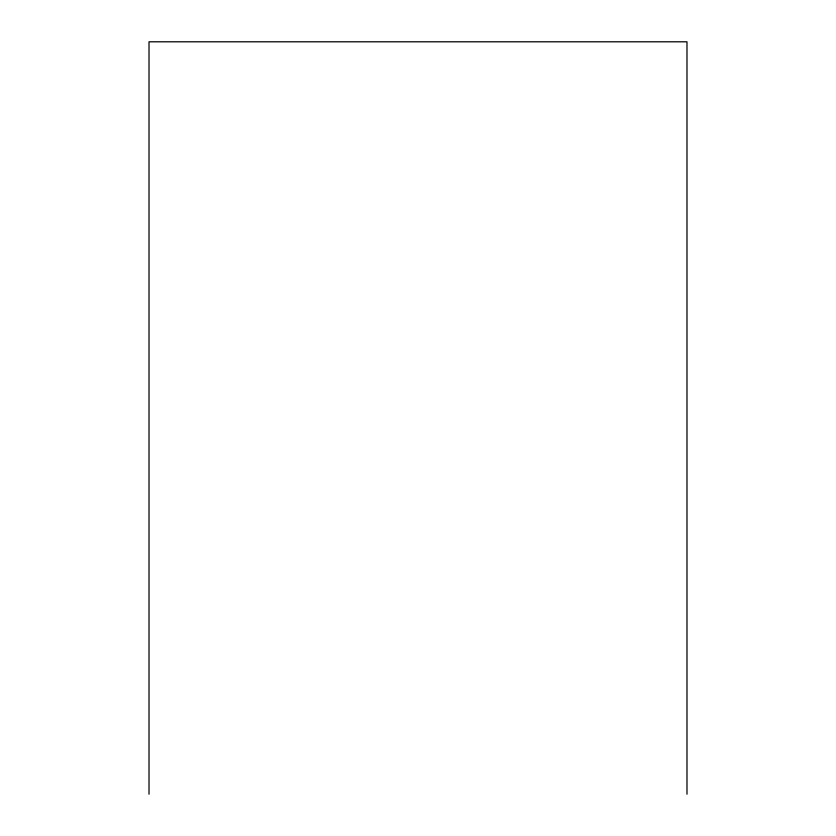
<?xml version="1.0" encoding="UTF-8"?>
<svg xmlns="http://www.w3.org/2000/svg" width="836" height="836" viewBox="0 0 836 836"><rect width="100%" height="100%" fill="white"/><g stroke="black" fill="none" stroke-linecap="round" stroke-linejoin="round"><path stroke-width="1.25" d="M686.983 794.2L686.983 41.8L149.017 41.8L149.017 794.2"/></g></svg>
